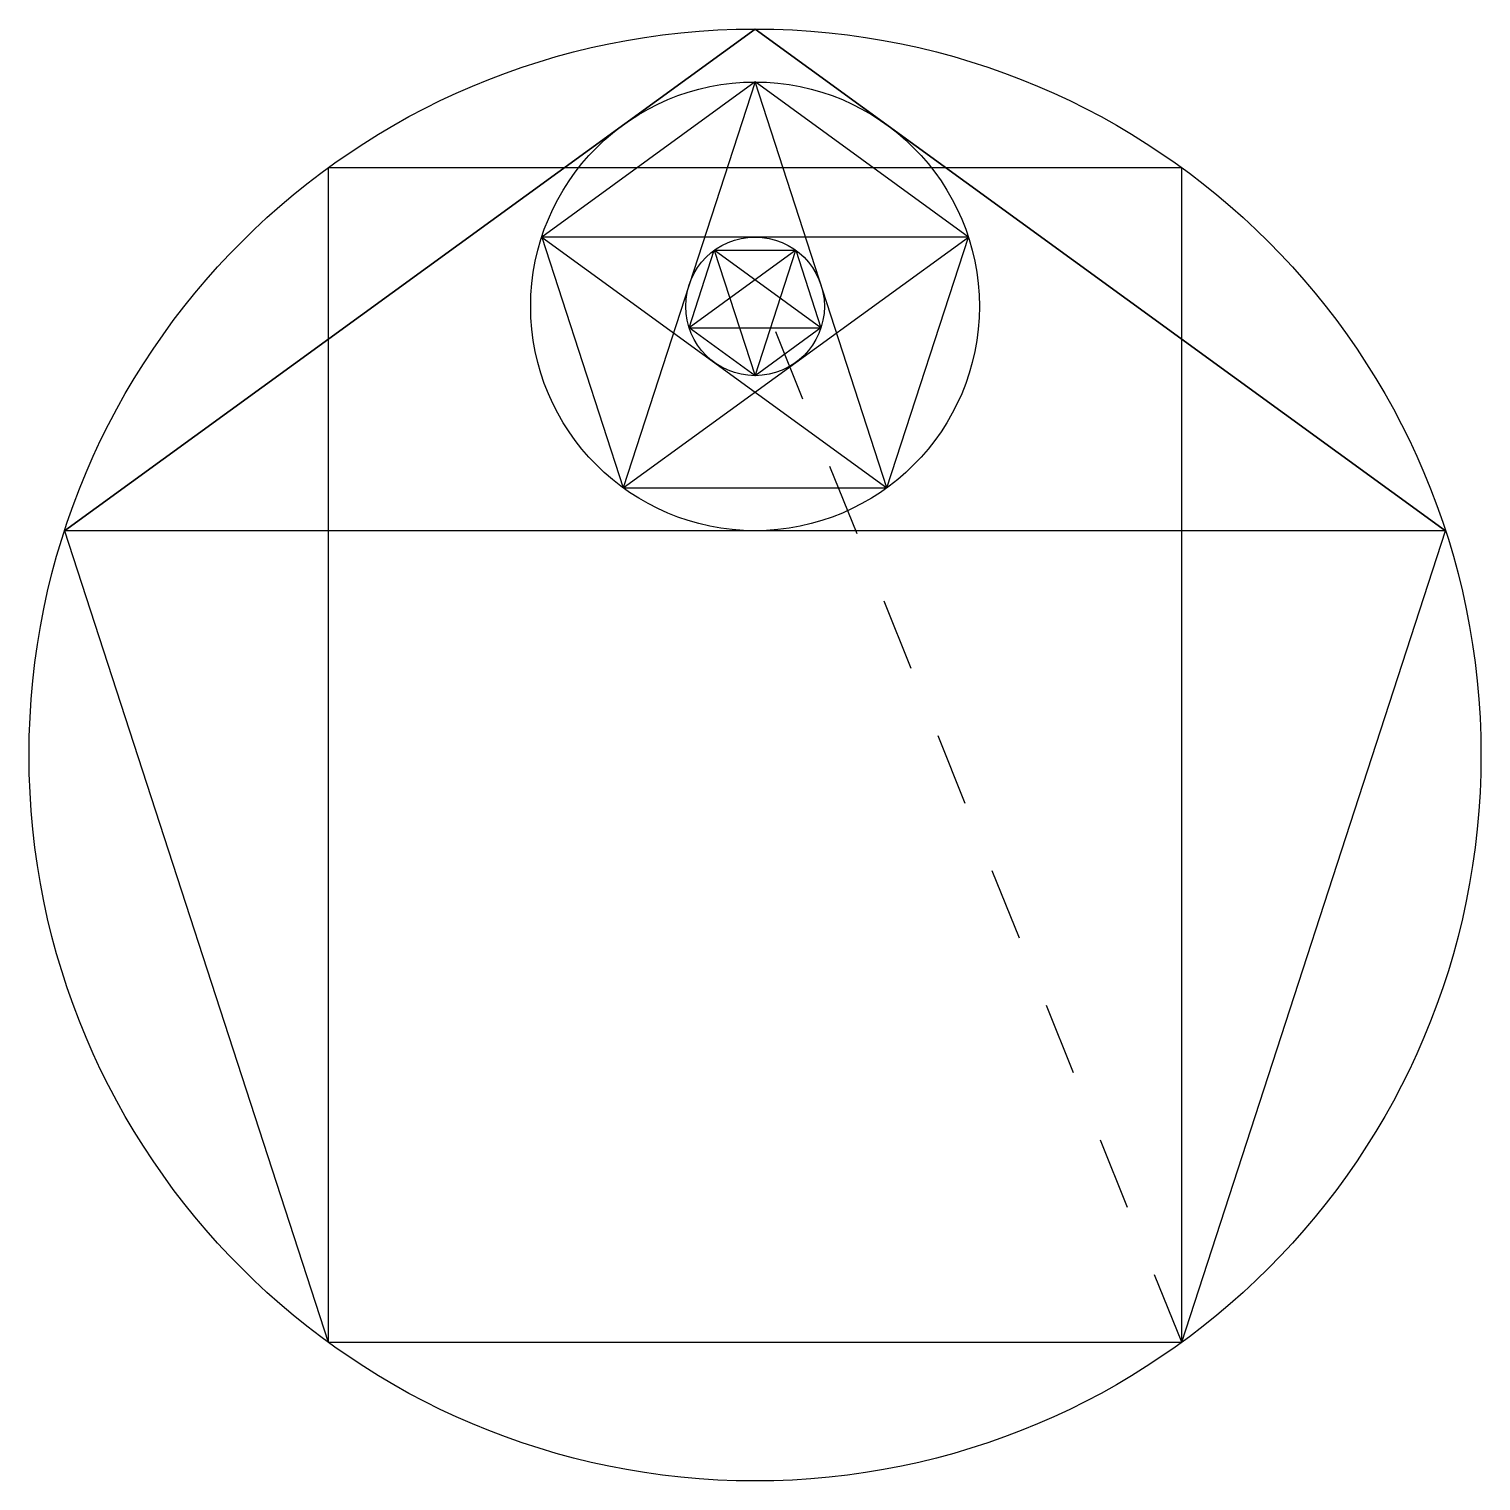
# Model space of a CAD drawing. Header units: millimetres. Extents: x 0.25 to 2.25, y 0 to 2.
import ezdxf

# ---------------------------------------------------------------- set-up
doc = ezdxf.new("R2010")
doc.units = ezdxf.units.MM
doc.linetypes.add('ACAD_ISO03W100', pattern=[30, 12, -18])
for name, color, linetype, plot in [('Circulo Alquimico', 32, 'Continuous', False), ('Circulo matriz', 4, 'Continuous', False), ('Estrella Pentagonal  Alquimica--Invertida', 20, 'Continuous', False), ('Estrella pentagonal Mistica inscrita', 3, 'Continuous', False), ('Pentagono alquimico Generador', 220, 'Continuous', False), ('Pentagono Generador', 3, 'Continuous', False), ('Pentagono Matriz', 4, 'Continuous', False), ('Rectangulo Puerta del Logos', 174, 'Continuous', False), ('Triangulo Mayor Aureo', 6, 'Continuous', False)]:
    doc.layers.add(name, color=color, linetype=linetype, plot=plot)
doc.layers.add('Circulo Radio 1', color=4, linetype='Continuous')
doc.layers.add('Recta CS.Lis', color=1, linetype='Continuous')

msp = doc.modelspace()

# ---------------------------------------------------------------- linework, layer by layer
at = {"layer": 'Circulo Alquimico', "color": 32, "true_color": 0xcd6928}
msp.add_circle((1.254, 1.618), 0.0955, dxfattribs=at)
at = {"layer": 'Circulo matriz'}
msp.add_circle((1.254, 1.618), 0.309, dxfattribs=at)
at = {"layer": 'Circulo Radio 1'}
msp.add_circle((1.254, 1), 1, dxfattribs=at)
at = {"layer": 'Estrella Pentagonal  Alquimica--Invertida'}
msp.add_lwpolyline([(1.1978, 1.6953), (1.254, 1.5225), (1.3101, 1.6953), (1.1631, 1.5885), (1.3448, 1.5885), (1.1978, 1.6953)], dxfattribs=at)
at = {"layer": 'Estrella pentagonal Mistica inscrita'}
msp.add_lwpolyline([(0.9601, 1.7135), (1.4356, 1.368), (1.254, 1.9271), (1.0723, 1.368), (1.5479, 1.7135), (0.9601, 1.7135)], dxfattribs=at)
at = {"layer": 'Pentagono alquimico Generador'}
msp.add_lwpolyline([(1.254, 1.5225), (1.1631, 1.5885), (1.1978, 1.6953), (1.3101, 1.6953), (1.3448, 1.5885)], close=True, dxfattribs=at)
at = {"layer": 'Pentagono Generador'}
msp.add_lwpolyline([(1.254, 2), (0.3029, 1.309), (0.6662, 0.191), (1.8417, 0.191), (2.205, 1.309)], close=True, dxfattribs=at)
at = {"layer": 'Pentagono Matriz'}
msp.add_lwpolyline([(1.254, 1.9271), (0.9601, 1.7135), (1.0723, 1.368), (1.4356, 1.368), (1.5479, 1.7135)], close=True, dxfattribs=at)
at = {"layer": 'Recta CS.Lis', "linetype": 'ACAD_ISO03W100', "ltscale": 0.001}
msp.add_line((1.8417, 0.191), (1.254, 1.6545), dxfattribs=at)
at = {"layer": 'Rectangulo Puerta del Logos'}
msp.add_lwpolyline([(1.8417, 0.191), (1.8417, 1.809), (0.6662, 1.809), (0.6662, 0.191)], dxfattribs=at)
at = {"layer": 'Triangulo Mayor Aureo'}
msp.add_lwpolyline([(0.3029, 1.309), (1.254, 2), (2.205, 1.309)], close=True, dxfattribs=at)

doc.saveas('drawing.dxf')
